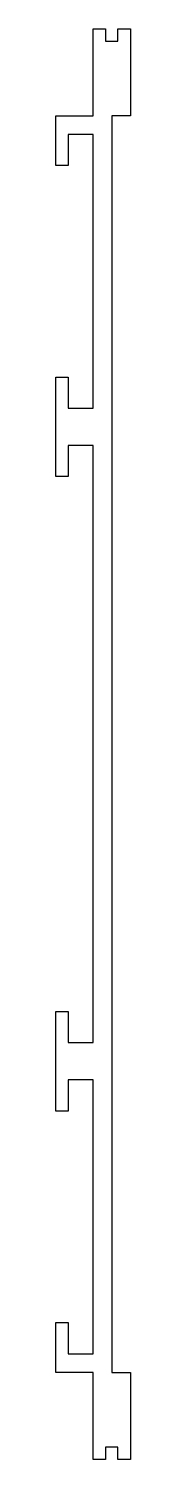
# Model space of a CAD drawing. Extents: x 189 to 195, y 126 to 241.
import ezdxf

# ---------------------------------------------------------------- set-up
doc = ezdxf.new("R2010")
doc.units = 0
doc.layers.get('0').update_dxf_attribs({"linetype": 'CONTINUOUS'})

msp = doc.modelspace()

# ---------------------------------------------------------------- linework, layer by layer
msp.add_lwpolyline([(190.12, 204.77), (189.12, 204.77), (189.12, 212.77), (190.12, 212.77), (190.12, 210.27), (192.12, 210.27), (192.12, 232.27), (190.12, 232.27), (190.12, 229.77), (189.12, 229.77), (189.12, 233.77), (192.12, 233.77), (192.12, 240.77), (193.12, 240.77), (193.12, 239.77), (194.12, 239.77), (194.12, 240.77), (195.12, 240.77), (195.12, 233.77), (193.62, 233.77), (193.62, 132.77), (195.12, 132.77), (195.12, 125.77), (194.12, 125.77), (194.12, 126.77), (193.12, 126.77), (193.12, 125.77), (192.12, 125.77), (192.12, 132.77), (189.12, 132.77), (189.12, 136.77), (190.12, 136.77), (190.12, 134.27), (192.12, 134.27), (192.12, 156.27), (190.12, 156.27), (190.12, 153.77), (189.12, 153.77), (189.12, 161.77), (190.12, 161.77), (190.12, 159.27), (192.12, 159.27), (192.12, 207.27), (190.12, 207.27)], close=True)

doc.saveas('drawing.dxf')
